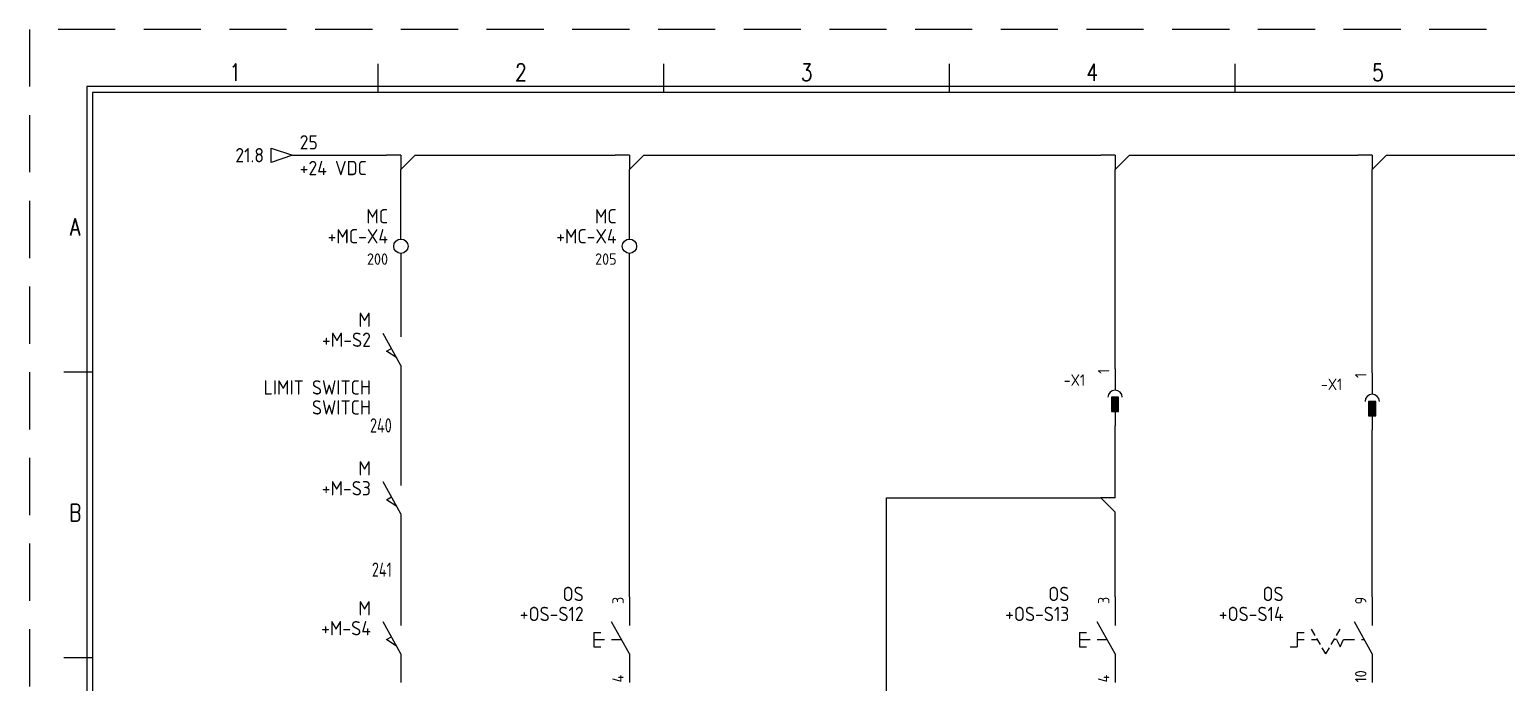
# Model space of a CAD drawing. Header units: millimetres. Extents: x 0 to 420, y 0 to 297.
# Drawn here: x 0 to 258.5, y 182.7 to 297 of the extents above; entities that cross this region are included whole.
import ezdxf
from ezdxf.enums import TextEntityAlignment as Align

# ---------------------------------------------------------------- set-up
doc = ezdxf.new("R2010")
doc.units = ezdxf.units.MM
doc.header["$LTSCALE"] = 10
doc.linetypes.add('DASHEDX2', pattern=[1.5, 1, -0.5])
doc.layers.get('0').update_dxf_attribs({"linetype": 'CONTINUOUS'})
for name, color, linetype in [('BLU_1.0mm^2', 5, 'CONTINUOUS'), ('BLU_1.5mm^2', 5, 'CONTINUOUS'), ('COMMENT', 4, 'CONTINUOUS'), ('DESC', 150, 'CONTINUOUS'), ('LOC', 8, 'CONTINUOUS'), ('SYMS', 7, 'CONTINUOUS'), ('TAGS', 150, 'CONTINUOUS'), ('TERMS', 123, 'CONTINUOUS'), ('WIRENO', 72, 'CONTINUOUS'), ('WIREREF_DEST', 52, 'CONTINUOUS'), ('XREF', 7, 'CONTINUOUS'), ('ZUWAKU', 7, 'CONTINUOUS')]:
    doc.layers.add(name, color=color, linetype=linetype)
doc.styles.get("Standard").update_dxf_attribs({"font": 'romans', "width": 0.8, "bigfont": 'extfont'})
doc.styles.add('WD_IEC', font='isocp2.shx', dxfattribs={"width": 0.9, "height": 4, "bigfont": 'extfont2.shx'})

# ---------------------------------------------------------------- blocks, each defined once
blk = doc.blocks.new('VLS11')
for p, q in [((0, 7.5), (0, 2.5)), ((0, -2.5), (-3.12, 3.12)), ((-2.5, 0), (-1.65, 0.47)), ((-0.74, -1.18), (-2.5, 0)), ((0, -2.5), (0, -7.5))]:
    blk.add_line(p, q)
at = {"style": 'WD_IEC'}
for tag, p in [('INST', (-5.25, 7.75)), ('LOC', (-5.25, 4.25)), ('TAG1', (-5.25, 0.75)), ('XREF', (-5.25, -3.75)), ('DESC1', (-5.25, -7.6)), ('DESC2', (-5.25, -11.1)), ('DESC3', (-5.25, -14.6))]:
    blk.add_attdef(tag, text='', height=2.5, dxfattribs=at).set_placement(p, align=Align.RIGHT)
at = {"style": 'WD_IEC', "flags": 1}
for tag, p, height in [('X2TERM01', (0, 7.5), 0.32), ('MFG', (2.75, 6.5), 1.5), ('CAT', (2.75, 4), 1.5), ('X4LINK', (-4.92, 0), 0.32), ('X1LINK', (0, 0), 0.32), ('CONTACT', (1, -2.5), 1), ('ASSYCODE', (1, -4), 1), ('FAMILY', (1, -5.5), 1), ('X8TERM02', (0, -7.5), 0.32), ('CATDESC', (1, -7), 1)]:
    blk.add_attdef(tag, p, '', height=height, dxfattribs=at)
at = {"style": 'WD_IEC'}
blk.add_attdef('TERM01', text='', height=2, rotation=90, dxfattribs=at).set_placement((-1, 7.5), align=Align.RIGHT)
blk.add_attdef('TERM02', (-1, -7.5), '', height=2, rotation=90, dxfattribs=at)
blk = doc.blocks.new('VPB11')
for p, q in [((0, 7.5), (0, 2.5)), ((0, -2.5), (-3.125, 3.125)), ((-6.25, 1.25), (-6.25, -1.25)), ((-6.25, 1.25), (-5, 1.25)), ((-6.25, 0), (-4.375, 0)), ((-3.125, 0), (-1.389, 0)), ((-6.25, -1.25), (-5, -1.25)), ((0, -2.5), (0, -7.5))]:
    blk.add_line(p, q)
at = {"style": 'WD_IEC'}
for tag, p in [('INST', (-8, 10.25)), ('LOC', (-8, 6.75)), ('TAG1', (-8, 3.25)), ('DESC1', (-8, -10.35)), ('DESC2', (-8, -13.85)), ('DESC3', (-8, -17.35))]:
    blk.add_attdef(tag, text='', height=2.5, dxfattribs=at).set_placement(p, align=Align.RIGHT)
at = {"style": 'WD_IEC', "flags": 1}
for tag, p, height in [('X2TERM01', (0, 7.5), 0.32), ('CONTACT', (0.5, 4.5), 1), ('X1LINK', (0, 0), 0.32), ('ASSYCODE', (1, -4), 1), ('FAMILY', (1, -5.5), 1), ('X8TERM02', (0, -7.5), 0.32), ('CATDESC', (1, -7), 1)]:
    blk.add_attdef(tag, p, '', height=height, dxfattribs=at)
at = {"style": 'WD_IEC'}
blk.add_attdef('TERM01', text='', height=2, rotation=90, dxfattribs=at).set_placement((-1, 7.5), align=Align.RIGHT)
at = {"style": 'WD_IEC', "flags": 9}
for tag, p in [('MFG', (-8.5, -0.25)), ('CAT', (-8.5, -2.75))]:
    blk.add_attdef(tag, text='', height=1.5, dxfattribs=at).set_placement(p, align=Align.RIGHT)
at = {"style": 'WD_IEC'}
blk.add_attdef('TERM02', (-1, -7.5), '', height=2, rotation=90, dxfattribs=at)
at = {"lineweight": 15, "style": 'WD_IEC'}
blk.add_attdef('XREF', text='', height=2.5, dxfattribs=at).set_placement((-8, -6.35), align=Align.RIGHT)
blk = doc.blocks.new('VSS112')
for p, q in [((0, 7.5), (0, 2.5)), ((0, -2.5), (-3.12, 3.12)), ((-13.12, 1.25), (-11.88, 1.25)), ((-13.12, 1.25), (-13.12, -1.25)), ((-13.12, 0), (-11.88, 0)), ((-10, 0.75), (-10.62, 1.83)), ((-10.62, 0), (-9.57, 0)), ((-9.06, -0.88), (-9.69, 0.21)), ((-7.19, -0.88), (-6.56, 0.21)), ((-6.25, 0), (-6.68, 0)), ((-6.25, 0.75), (-5.62, 1.83)), ((-6.25, 0), (-5.62, -1.25)), ((-5.62, -1.25), (-5, 0)), ((-5, 0), (-3.12, 0)), ((-1.88, 0), (-1.39, 0)), ((-14.38, -1.25), (-13.12, -1.25)), ((-8.12, -2.5), (-8.75, -1.42)), ((-8.12, -2.5), (-7.5, -1.42)), ((0, -2.5), (0, -7.5))]:
    blk.add_line(p, q)
at = {"style": 'WD_IEC'}
for tag, p in [('INST', (-15.5, 10.25)), ('LOC', (-15.5, 6.75)), ('TAG1', (-15.5, 3.25)), ('DESC1', (-15.5, -10.35)), ('DESC2', (-15.5, -13.85)), ('DESC3', (-15.5, -17.35))]:
    blk.add_attdef(tag, text='', height=2.5, dxfattribs=at).set_placement(p, align=Align.RIGHT)
at = {"style": 'WD_IEC', "flags": 8}
for tag, p in [('POS1', (-10.62, 3.5)), ('POS2', (-5.62, 3.5))]:
    blk.add_attdef(tag, text='', height=2, rotation=90, dxfattribs=at).set_placement(p, align=Align.MIDDLE_LEFT)
at = {"style": 'WD_IEC', "flags": 1}
for tag, p, height in [('X2TERM01', (0, 7.5), 0.32), ('CONTACT', (0.5, 4.5), 1), ('X1LINK', (0, 0), 0.32), ('X8TERM02', (0, -7.5), 0.32), ('ASSYCODE', (1, -9), 1), ('FAMILY', (1, -10.5), 1), ('CATDESC', (1, -12), 1)]:
    blk.add_attdef(tag, p, '', height=height, dxfattribs=at)
at = {"style": 'WD_IEC'}
blk.add_attdef('TERM01', text='', height=2, rotation=90, dxfattribs=at).set_placement((-1, 7.5), align=Align.RIGHT)
at = {"style": 'WD_IEC', "flags": 9}
for tag, p in [('MFG', (-16, -0.25)), ('CAT', (-16, -2.75))]:
    blk.add_attdef(tag, text='', height=1.5, dxfattribs=at).set_placement(p, align=Align.RIGHT)
at = {"style": 'WD_IEC'}
blk.add_attdef('TERM02', (-1, -7.5), '', height=2, rotation=90, dxfattribs=at)
at = {"lineweight": 15, "style": 'WD_IEC'}
blk.add_attdef('XREF', text='', height=2.5, dxfattribs=at).set_placement((-15.5, -6.35), align=Align.RIGHT)
blk.add_attdef('STATE', (1.25, -6.35), '', height=2.5, dxfattribs=at)
blk = doc.blocks.new('HA1D3')
blk.add_lwpolyline([(0, 0), (-3.75, -1.25), (-3.75, 1.25)], close=True)
at = {"style": 'WD_IEC', "flags": 1}
blk.add_attdef('SIGCODE', text='', height=1, dxfattribs=at).set_placement((-2.5, 1.8), align=Align.RIGHT)
at = {"style": 'WD_IEC'}
for tag, p, height, flags in [('WIRENO', (1.25, 1), 2.5, 8), ('X1TERM01', (0, 0), 0.32, 1)]:
    blk.add_attdef(tag, p, '', height=height, dxfattribs=dict(at, flags=flags))
blk.add_attdef('XREF', text='', height=2.5, dxfattribs=at).set_placement((-5, 0), align=Align.MIDDLE_RIGHT)
blk.add_attdef('DESC1', text='', height=2.5, dxfattribs=at).set_placement((1.25, -1), align=Align.TOP_LEFT)
blk = doc.blocks.new('VT0002')
blk.add_circle((0, 0), 1.25)
at = {"style": 'WD_IEC', "flags": 1}
for tag, p, height in [('ASSYCODE', (2.75, 10.75), 1), ('CATDESC', (2.75, 9.25), 1), ('MFG', (2.75, 7.25), 1.5), ('CAT', (2.75, 4.75), 1.5), ('X2PIN01', (0, 2.25), 0.4), ('X4TERM01', (-1.25, 0), 0.32), ('X4PIN01', (-1.25, 1), 0.4), ('X4TERMDESC01', (-1.25, 0.5), 0.4), ('X2TERM01', (0, 1.25), 0.32), ('X2TERMDESC01', (0, 1.75), 0.4), ('X8PIN01', (0, -0.25), 0.4), ('X1TERM01', (1.25, 0), 0.32), ('X1PIN01', (1.25, 1), 0.4), ('X1TERMDESC01', (1.25, 0.5), 0.4), ('X8TERM01', (0, -1.25), 0.32), ('X8TERMDESC01', (0, -0.75), 0.4), ('LINKTERM', (0, -2), 0.4), ('STRIPSEQ', (0, -3), 0.4)]:
    blk.add_attdef(tag, p, '', height=height, dxfattribs=at)
at = {"style": 'WD_IEC'}
for tag, p in [('INST', (-2.25, 7.5)), ('LOC', (-2.25, 4))]:
    blk.add_attdef(tag, text='', height=2.5, dxfattribs=at).set_placement(p, align=Align.RIGHT)
at = {"style": 'WD_IEC', "flags": 8}
for tag, height, p in [('TAGSTRIP', 2.5, (-2.25, 0.5)), ('TERM01', 2, (-2.25, -3.25))]:
    blk.add_attdef(tag, text='', height=height, dxfattribs=at).set_placement(p, align=Align.RIGHT)
blk = doc.blocks.new('VC02JP1')
for p, q in [((0, 5), (0, 1.25)), ((0, -2.5), (0, -5))]:
    blk.add_line(p, q)
blk.add_lwpolyline([(0.62, 0), (-0.62, 0), (-0.62, -2.5), (0.62, -2.5)], close=True)
blk.add_arc((0, 0), 1.25, 0, 180)
blk.add_point((0, 0))
blk.add_solid([(0.62, -2.5), (0.62, 0), (-0.62, -2.5), (-0.62, 0)])
at = {"style": 'WD_IEC', "flags": 1}
for tag, p in [('INST', (-5.25, 8)), ('LOC', (-5.25, 5))]:
    blk.add_attdef(tag, text='', height=2, dxfattribs=at).set_placement(p, align=Align.RIGHT)
for tag, p, height in [('X2TERM01', (0, 5), 0.32), ('MFG', (2.75, 4), 1.5), ('X2TERMDESC01', (0, 4.48), 0.32), ('CAT', (2.75, 1.5), 1.5), ('X4LINK', (-1.25, -1.25), 0.32), ('X1LINK', (1.25, -1.25), 0.32), ('ASSYCODE', (2.75, -2.75), 1), ('X8TERM01', (0, -5), 0.32), ('FAMILY', (2.75, -4.25), 1), ('CATDESC', (2.75, -5.75), 1), ('X8TERMDESC01', (0, -5.52), 0.32)]:
    blk.add_attdef(tag, p, '', height=height, dxfattribs=at)
at = {"style": 'WD_IEC'}
for tag, p in [('TAG2', (-5.25, 2)), ('DESC1', (-5.25, -5.1)), ('DESC2', (-5.25, -8.1)), ('DESC3', (-5.25, -11.1))]:
    blk.add_attdef(tag, text='', height=2, dxfattribs=at).set_placement(p, align=Align.RIGHT)
blk.add_attdef('TERM01', text='', height=2, rotation=90, dxfattribs=at).set_placement((-1, 5), align=Align.RIGHT)
blk = doc.blocks.new('WD_WNV')
at = {"linetype": 'Continuous', "style": 'WD_IEC', "width": 0.8}
blk.add_attdef('WIRENO', text='', height=2.5, dxfattribs=at).set_placement((-1.6, 0), align=Align.MIDDLE_RIGHT)
at = {"style": 'WD_IEC', "flags": 1}
for tag, p in [('W08USER', (-1, 0.375)), ('W04USER', (-1, 0.875)), ('W05USER', (-1, 0.75)), ('W09USER', (-1, 0.25)), ('W03USER', (-1, 1)), ('W06USER', (-1, 0.625)), ('W07USER', (-1, 0.5)), ('W02USER', (-1, 1.125)), ('W01USER', (-1, 1.25)), ('W10USER', (-1, 0.125))]:
    blk.add_attdef(tag, text='', height=0.08, dxfattribs=at).set_placement(p, align=Align.CENTER)
blk = doc.blocks.new('JIS_border_a3(L)')
at = {"layer": 'ZUWAKU', "color": 5, "linetype": 'DASHEDX2'}
for p, q in [((420, 297), (0, 297)), ((0, 297), (0, 0))]:
    blk.add_line(p, q, dxfattribs=at)
at = {"layer": 'ZUWAKU'}
for p, q in [((61, 286), (61, 291)), ((111, 286), (111, 291)), ((161, 286), (161, 291)), ((211, 286), (211, 291)), ((11, 237), (6, 237)), ((11, 187), (6, 187))]:
    blk.add_line(p, q, dxfattribs=at)
at = {"layer": 'ZUWAKU', "color": 5}
for p, q in [((10, 287), (10, 10)), ((410, 287), (10, 287)), ((11, 286), (11, 11)), ((409, 286), (11, 286))]:
    blk.add_line(p, q, dxfattribs=at)
at = {"layer": 'COMMENT', "width": 0.8}
for s, p in [('1', (36, 289.5)), ('2', (86, 289.5)), ('3', (136, 289.5)), ('4', (186, 289.5)), ('5', (236, 289.5)), ('A', (8, 262.43)), ('B', (8, 212.43))]:
    blk.add_text(s, height=3, dxfattribs=at).set_placement(p, align=Align.MIDDLE)
blk = doc.blocks.new('HT0_184')
at = {"layer": 'BLU_1.0mm^2'}
for p, q in [((0, 0), (-2.5, 0)), ((0, 0), (0, -2.5)), ((0, -2.5), (2.5, 0))]:
    blk.add_line(p, q, dxfattribs=at)
at = {"layer": 'BLU_1.0mm^2', "style": 'WD_IEC', "flags": 1}
for tag, p in [('X4TERM01', (-2.5, 0)), ('X1TERM01', (2.5, 0)), ('X8TERM01', (0, -2.5)), ('WDWSEQ', (1.53, -1.26))]:
    blk.add_attdef(tag, p, '', height=0.4, dxfattribs=at)
blk = doc.blocks.new('HT0_842')
at = {"layer": 'BLU_1.5mm^2'}
for p, q in [((0, 0), (-2.5, 0)), ((-2.5, 0), (0, -2.5)), ((0, 0), (0, 2.5))]:
    blk.add_line(p, q, dxfattribs=at)
at = {"layer": 'BLU_1.5mm^2', "style": 'WD_IEC', "flags": 1}
for tag, p in [('X2TERM01', (0, 2.5)), ('WDWSEQ', (-3.63, 0.94)), ('X4TERM01', (-2.5, 0)), ('X8TERM01', (0, -2.5))]:
    blk.add_attdef(tag, p, '', height=0.4, dxfattribs=at)

msp = doc.modelspace()

# ---------------------------------------------------------------- linework, layer by layer
at = {"layer": 'BLU_1.0mm^2'}
for p, q in [((46.04, 275), (62.5, 274.99)), ((67.5, 275), (102.52, 274.99)), ((107.52, 275), (187.5, 274.99)), ((192.5, 275), (232.5, 274.99)), ((237.5, 275), (277.5, 274.99)), ((65, 260.31), (65, 272.5)), ((105.02, 260.31), (105.02, 272.5)), ((105, 197.69), (105, 257.81))]:
    msp.add_line(p, q, dxfattribs=at)
at = {"layer": 'BLU_1.5mm^2'}
for p, q in [((190, 237.62), (190, 272.5)), ((235, 236.89), (235, 272.5)), ((65, 257.81), (65, 248.19)), ((65, 233.19), (65, 222.19)), ((190, 217.51), (190, 227.62)), ((235, 197.69), (235, 226.89)), ((150, 215.01), (187.5, 215.01)), ((150, 167.47), (150, 215.01)), ((190, 197.69), (190, 212.51)), ((65, 207.19), (65, 197.69))]:
    msp.add_line(p, q, dxfattribs=at)

# ---------------------------------------------------------------- block references
msp.add_blockref('JIS_border_a3(L)', (0, 0))
at = {"layer": 'BLU_1.0mm^2'}
for p in [(65, 275), (105.02, 275), (190, 275), (235, 275)]:
    msp.add_blockref('HT0_184', p, dxfattribs=at)
at = {"layer": 'BLU_1.5mm^2'}
msp.add_blockref('HT0_842', (190, 215.01), dxfattribs=at)
at = {"layer": 'SYMS'}
ref = msp.add_blockref('HA1D3', (46.04, 275), dxfattribs=at)
ref.add_attrib('WIRENO', '25', (47.29, 276), dxfattribs={"layer": 'WIREREF_DEST', "height": 2.5, "style": 'WD_IEC', "flags": 8})
ref.add_attrib('DESC1', '+24 VDC', dxfattribs={"layer": 'DESC', "height": 2.5, "style": 'WD_IEC'}).set_placement((47.29, 274), align=Align.TOP_LEFT)
ref.add_attrib('XREF', '21.8', dxfattribs={"layer": 'XREF', "height": 2.5, "style": 'WD_IEC'}).set_placement((41.04, 275), align=Align.MIDDLE_RIGHT)
ref = msp.add_blockref('VT0002', (65, 259.06), dxfattribs=at)
ref.add_attrib('TAGSTRIP', '+MC-X4', dxfattribs={"layer": 'TAGS', "height": 2.5, "style": 'WD_IEC', "flags": 8}).set_placement((62.75, 259.56), align=Align.RIGHT)
ref.add_attrib('LOC', 'MC', dxfattribs={"layer": 'LOC', "height": 2.5, "style": 'WD_IEC'}).set_placement((62.75, 263.06), align=Align.RIGHT)
ref.add_attrib('TERM01', '200', dxfattribs={"layer": 'TERMS', "height": 2, "style": 'WD_IEC', "flags": 8}).set_placement((62.75, 255.81), align=Align.RIGHT)
ref = msp.add_blockref('VT0002', (105, 259.06), dxfattribs=at)
ref.add_attrib('TAGSTRIP', '+MC-X4', dxfattribs={"layer": 'TAGS', "height": 2.5, "style": 'WD_IEC', "flags": 8}).set_placement((102.75, 259.56), align=Align.RIGHT)
ref.add_attrib('LOC', 'MC', dxfattribs={"layer": 'LOC', "height": 2.5, "style": 'WD_IEC'}).set_placement((102.75, 263.06), align=Align.RIGHT)
ref.add_attrib('TERM01', '205', dxfattribs={"layer": 'TERMS', "height": 2, "style": 'WD_IEC', "flags": 8}).set_placement((102.75, 255.81), align=Align.RIGHT)
ref = msp.add_blockref('VLS11', (65, 240.69), dxfattribs=at)
ref.add_attrib('TAG1', '+M-S2', dxfattribs={"layer": 'TAGS', "height": 2.5, "style": 'WD_IEC'}).set_placement((59.75, 241.44), align=Align.RIGHT)
ref.add_attrib('LOC', 'M', dxfattribs={"layer": 'LOC', "height": 2.5, "style": 'WD_IEC'}).set_placement((59.75, 244.94), align=Align.RIGHT)
ref.add_attrib('DESC1', 'LIMIT SWITCH', dxfattribs={"layer": 'DESC', "height": 2.5, "style": 'WD_IEC'}).set_placement((59.75, 233.09), align=Align.RIGHT)
ref.add_attrib('DESC2', 'SWITCH', dxfattribs={"layer": 'DESC', "height": 2.5, "style": 'WD_IEC'}).set_placement((59.75, 229.59), align=Align.RIGHT)
ref = msp.add_blockref('VC02JP1', (190, 232.62), dxfattribs=at)
ref.add_attrib('TAG2', '-X1', dxfattribs={"layer": 'TAGS', "height": 2, "style": 'WD_IEC'}).set_placement((184.75, 234.62), align=Align.RIGHT)
ref.add_attrib('TERM01', '1', dxfattribs={"layer": 'TERMS', "height": 2, "rotation": 90, "style": 'WD_IEC'}).set_placement((189, 237.62), align=Align.RIGHT)
ref = msp.add_blockref('VC02JP1', (235, 231.89), dxfattribs=at)
ref.add_attrib('TAG2', '-X1', dxfattribs={"layer": 'TAGS', "height": 2, "style": 'WD_IEC'}).set_placement((229.75, 233.89), align=Align.RIGHT)
ref.add_attrib('TERM01', '1', dxfattribs={"layer": 'TERMS', "height": 2, "rotation": 90, "style": 'WD_IEC'}).set_placement((234, 236.89), align=Align.RIGHT)
ref = msp.add_blockref('VLS11', (65, 214.69), dxfattribs=at)
ref.add_attrib('TAG1', '+M-S3', dxfattribs={"layer": 'TAGS', "height": 2.5, "style": 'WD_IEC'}).set_placement((59.75, 215.44), align=Align.RIGHT)
ref.add_attrib('LOC', 'M', dxfattribs={"layer": 'LOC', "height": 2.5, "style": 'WD_IEC'}).set_placement((59.75, 218.94), align=Align.RIGHT)
ref = msp.add_blockref('VPB11', (105, 190.19), dxfattribs=at)
ref.add_attrib('TAG1', '+OS-S12', dxfattribs={"layer": 'TAGS', "height": 2.5, "style": 'WD_IEC'}).set_placement((97, 193.44), align=Align.RIGHT)
ref.add_attrib('LOC', 'OS', dxfattribs={"layer": 'LOC', "height": 2.5, "style": 'WD_IEC'}).set_placement((97, 196.94), align=Align.RIGHT)
ref.add_attrib('TERM01', '3', dxfattribs={"layer": 'TERMS', "height": 2, "rotation": 90, "style": 'WD_IEC'}).set_placement((104, 197.69), align=Align.RIGHT)
ref.add_attrib('TERM02', '4', (104, 182.69), dxfattribs={"layer": 'TERMS', "height": 2, "rotation": 90, "style": 'WD_IEC'})
ref = msp.add_blockref('VPB11', (190, 190.19), dxfattribs=at)
ref.add_attrib('TAG1', '+OS-S13', dxfattribs={"layer": 'TAGS', "height": 2.5, "style": 'WD_IEC'}).set_placement((182, 193.44), align=Align.RIGHT)
ref.add_attrib('LOC', 'OS', dxfattribs={"layer": 'LOC', "height": 2.5, "style": 'WD_IEC'}).set_placement((182, 196.94), align=Align.RIGHT)
ref.add_attrib('TERM01', '3', dxfattribs={"layer": 'TERMS', "height": 2, "rotation": 90, "style": 'WD_IEC'}).set_placement((189, 197.69), align=Align.RIGHT)
ref.add_attrib('TERM02', '4', (189, 182.69), dxfattribs={"layer": 'TERMS', "height": 2, "rotation": 90, "style": 'WD_IEC'})
ref = msp.add_blockref('VSS112', (235, 190.19), dxfattribs=at)
ref.add_attrib('TAG1', '+OS-S14', dxfattribs={"layer": 'TAGS', "height": 2.5, "style": 'WD_IEC'}).set_placement((219.5, 193.44), align=Align.RIGHT)
ref.add_attrib('LOC', 'OS', dxfattribs={"layer": 'LOC', "height": 2.5, "style": 'WD_IEC'}).set_placement((219.5, 196.94), align=Align.RIGHT)
ref.add_attrib('TERM01', '9', dxfattribs={"layer": 'TERMS', "height": 2, "rotation": 90, "style": 'WD_IEC'}).set_placement((234, 197.69), align=Align.RIGHT)
ref.add_attrib('TERM02', '10', (234, 182.69), dxfattribs={"layer": 'TERMS', "height": 2, "rotation": 90, "style": 'WD_IEC'})
ref = msp.add_blockref('VLS11', (65, 190.19), dxfattribs=at)
ref.add_attrib('TAG1', '+M-S4', dxfattribs={"layer": 'TAGS', "height": 2.5, "style": 'WD_IEC'}).set_placement((59.75, 190.94), align=Align.RIGHT)
ref.add_attrib('LOC', 'M', dxfattribs={"layer": 'LOC', "height": 2.5, "style": 'WD_IEC'}).set_placement((59.75, 194.44), align=Align.RIGHT)
at = {"layer": 'WIRENO'}
ref = msp.add_blockref('WD_WNV', (65, 227.69), dxfattribs=at)
ref.add_attrib('WIRENO', '240', dxfattribs={"linetype": 'Continuous', "height": 2.5, "style": 'WD_IEC', "width": 0.8}).set_placement((63.4, 227.69), align=Align.MIDDLE_RIGHT)
ref = msp.add_blockref('WD_WNV', (65, 202.44), dxfattribs=at)
ref.add_attrib('WIRENO', '241', dxfattribs={"linetype": 'Continuous', "height": 2.5, "style": 'WD_IEC', "width": 0.8}).set_placement((63.4, 202.44), align=Align.MIDDLE_RIGHT)

doc.saveas('drawing.dxf')
